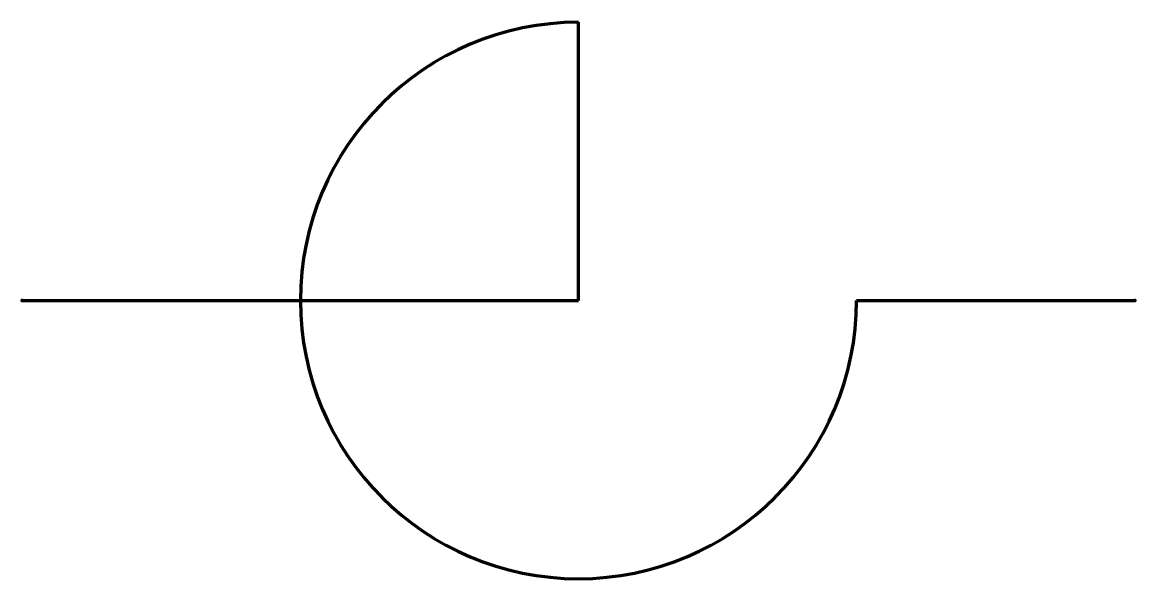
# Model space of a CAD drawing. Header units: millimetres. Extents: x 0 to 20, y -5 to 5.
import ezdxf

# ---------------------------------------------------------------- set-up
doc = ezdxf.new("R2010")
doc.units = ezdxf.units.MM
doc.layers.get('0').update_dxf_attribs({"linetype": 'CONTINUOUS', "lineweight": 0})

msp = doc.modelspace()

# ---------------------------------------------------------------- linework, layer by layer
at = {"color": 7, "linetype": 'CONTINUOUS', "lineweight": 70}
for p, q in [((10, 0), (10, 5)), ((0, 0), (10, 0)), ((15, 0), (20, 0))]:
    msp.add_line(p, q, dxfattribs=at)
msp.add_arc((10, 0), 5, 90, 0, dxfattribs=at)
for p in [(0, 0), (20, 0)]:
    msp.add_point(p, dxfattribs=at)

doc.saveas('drawing.dxf')
